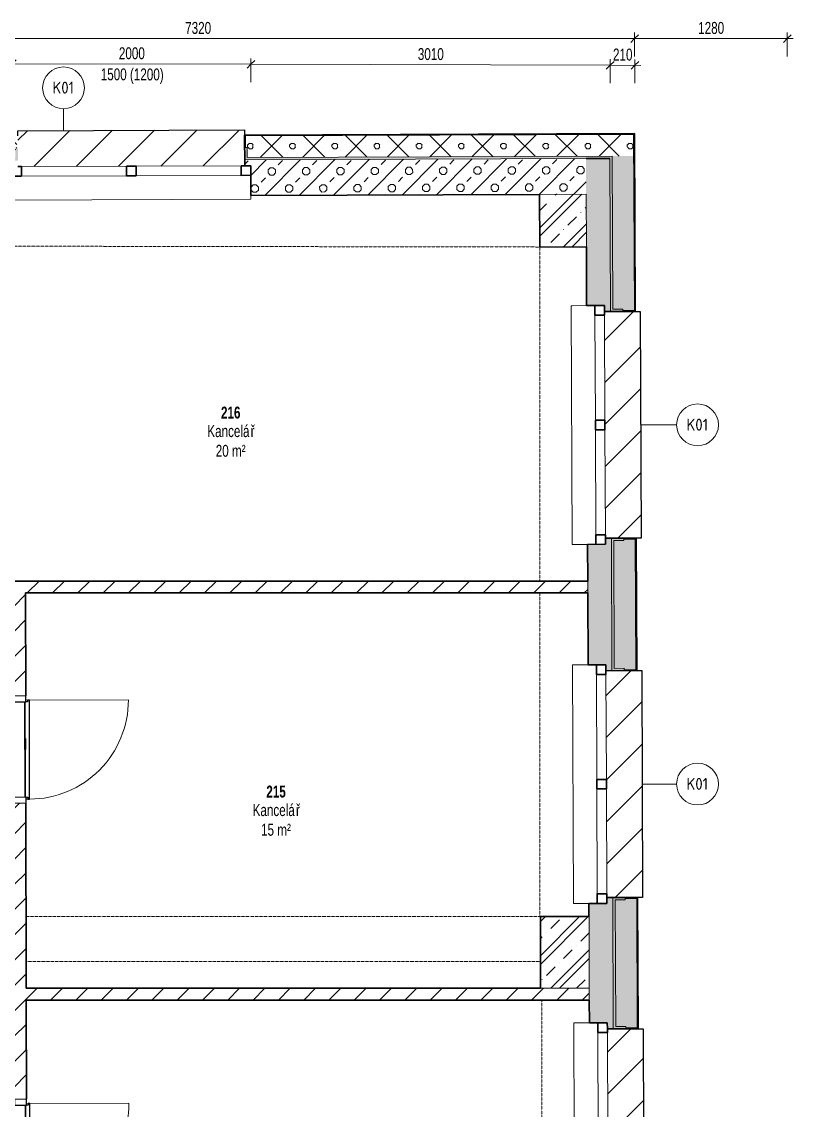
# Model space of a CAD drawing. Header units: millimetres. Extents: x 48671 to 278361, y -45352 to 20466.
# Drawn here: x 90184 to 96648, y -9139 to -19 of the extents above; entities that cross this region are included whole.
import ezdxf

# ---------------------------------------------------------------- set-up
doc = ezdxf.new("R2010")
doc.units = ezdxf.units.MM
doc.linetypes.add('Dash dot dot', pattern=[5, 2, -1, 0, -1, 0, -1])
doc.linetypes.add('Čerchovaná se dvěma tečkami', pattern=[2.59, 1, -0.53, 0, -0.53, 0, -0.53])
for name, color, linetype, lineweight in [('A-ANNO-DIMS', 211, 'Continuous', 9), ('A-ANNO-DIMS-50', 211, 'Continuous', 9), ('A-AREA-IDEN', 2, 'Continuous', 9), ('A-DETL', 90, 'Continuous', 13), ('A-DOOR', 31, 'Continuous', 13), ('A-DOOR-FRAM', 31, 'Continuous', 25), ('A-GENM', 13, 'Continuous', 13), ('A-GLAZ', 151, 'Continuous', 13), ('A-WALL', 113, 'Continuous', 13), ('A-WALL-PATT', 111, 'Continuous', 35), ('Q-SPCQ', 91, 'Continuous', 13), ('Q-SPCQ-IDEN', 132, 'Continuous', 9), ('S-COLS', 52, 'Continuous', 13)]:
    doc.layers.add(name, color=color, linetype=linetype, lineweight=lineweight)
doc.styles.add('Arial_1', font='arial.ttf', dxfattribs={"width": 0.7, "height": 100})
doc.styles.add('Arial_B', font='arialbd.ttf', dxfattribs={"width": 0.7, "height": 100})
doc.styles.add('ISOCPEUR_1', font='isocpeur.ttf', dxfattribs={"width": 0.9, "height": 100})
doc.dimstyles.new('Vnitřní_-_průhledné', dxfattribs={"dimscale": 304.8, "dimtxt": 102.02594, "dimasz": 0.213255, "dimexe": 0.164042, "dimexo": 0.0625, "dimgap": 0.032808, "dimtad": 1, "dimdec": 0, "dimrnd": 5, "dimzin": 0, "dimdsep": 46, "dimtxsty": 'Arial_1', "dimblk1": 'OBLIQUE', "dimblk2": 'OBLIQUE', "dimsah": 1, "dimcen": 0.09, "dimdle": 0.164042, "dimazin": 0, "dimtfac": 1, "dimtdec": 4, "dimtix": 1, "dimtmove": 0, "dimatfit": 3, "dimfxl": 0.492126, "dimfxlon": 1, "dimtvp": 1, "dimtolj": 1, "dimtzin": 0, "dimarcsym": 2})
pattern_1 = [(45, (0, 0), (-106.06602, 106.06602), [])]
pattern_2 = [(45, (0, 0), (-179.6051, 179.6051), []), (45, (71.84, 0), (-179.6051, 179.6051), []), (45, (215.53, 0), (-107.7631, 251.4472), [101.6, -50.8, 1.676, -49.124])]
pattern_3 = [(45, (0, 0), (0.0007, 353.5527), []), (315, (0, 0), (353.5527, -0.0007), []), (270, (153.68, 9.56), (176.771, -176.771), [19.139, -334.416]), (270, (199.87, 9.56), (176.771, -176.771), [19.139, -334.416]), (0, (166.57, 23.1), (176.771, 176.771), [19.139, -334.416]), (0, (166.57, -23.1), (176.771, 176.771), [19.139, -334.416]), (45, (153.68, 9.56), (0.0007, 353.5527), [19.139, -230.861]), (45, (186.35, -23.1), (0.0007, 353.5527), [19.139, -230.861]), (315, (186.35, 23.1), (353.5527, -0.0007), [19.139, -230.861]), (315, (153.68, -9.56), (353.5527, -0.0007), [19.139, -230.861])]

# ---------------------------------------------------------------- blocks, each defined once
blk = doc.blocks.new('DVERE_1k_oblozka - DD03_01_800x1970_koupelna-1549489-1NP_NÁVRH B')
at = {"layer": 'A-DOOR'}
for p, q in [((-415, 47.1), (-415, 907.1)), ((-400, 47.1), (-450, 47.1)), ((-450, 47.1), (-450, -52.9)), ((-400, -52.9), (-400, 47.1)), ((305, 77.1), (-305, 77.1)), ((450, 47.1), (400, 47.1)), ((400, 47.1), (400, -52.9)), ((415, 77.1), (415, 47.1)), ((450, -52.9), (450, 47.1)), ((-450, -52.9), (-400, -52.9)), ((400, -52.9), (450, -52.9))]:
    blk.add_line(p, q, dxfattribs=at)
at = {"layer": 'A-DOOR', "lineweight": 25}
for p, q in [((415, 77.1), (-415, 77.1)), ((-415, 77.1), (-415, 62.1)), ((-415, 62.1), (-400, 62.1)), ((-400, 62.1), (-400, 47.1)), ((-400, 37.1), (400, 37.1)), ((400, 47.1), (400, 62.1)), ((400, 62.1), (415, 62.1)), ((415, 62.1), (415, 77.1))]:
    blk.add_line(p, q, dxfattribs=at)
at = {"layer": 'A-DOOR', "linetype": 'Čerchovaná se dvěma tečkami'}
for p, q in [((-400, 47.1), (400, 47.1)), ((-400, -52.9), (400, -52.9))]:
    blk.add_line(p, q, dxfattribs=at)
at = {"layer": 'A-DOOR'}
blk.add_arc((-415, 77.1), 830, 360, 90, dxfattribs=at)
at = {"layer": 'A-DOOR-FRAM'}
for p, q in [((-400, 47.1), (-450, 47.1)), ((-400, -52.9), (-400, 47.1)), ((400, 47.1), (400, -52.9)), ((400, 47.1), (450, 47.1)), ((-450, -52.9), (-400, -52.9)), ((450, -52.9), (400, -52.9))]:
    blk.add_line(p, q, dxfattribs=at)
blk = doc.blocks.new('OKNO_2k_ - OKNO_2k_2000 x 1500-V12-1NP_NÁVRH B')
at = {"layer": 'A-GLAZ'}
h = blk.add_hatch(dxfattribs=at)
h.set_pattern_fill('FP_46', color=256, style=0, pattern_type=2)
h.set_pattern_definition([(269.774, (9781.537, 95006.134), (43.00383, -75.17021), [50, -100]), (329.774, (9781.34, 94956.135), (86.601227, -0.342695), [50, -100]), (209.774, (9781.34, 94956.135), (-43.597397, -74.827515), [50, -100])])
h.paths.add_polyline_path([(-950, -100), (-950, -100)])
at = {"layer": 'A-GLAZ', "lineweight": 35}
for p, q in [((-1000, 30), (-920, 30)), ((-920, 30), (-920, -50)), ((-40, 30), (40, 30)), ((-40, -50), (-40, 30)), ((40, 30), (40, -50)), ((920, 30), (1000, 30)), ((920, -50), (920, 30)), ((-920, -50), (-950, -50)), ((40, -50), (-40, -50)), ((950, -50), (920, -50))]:
    blk.add_line(p, q, dxfattribs=at)
at = {"layer": 'A-GLAZ'}
for p, q in [((-920, 30), (-40, 30)), ((40, 30), (920, 30)), ((-40, -50), (-920, -50)), ((920, -50), (40, -50))]:
    blk.add_line(p, q, dxfattribs=at)
blk = doc.blocks.new('OKNO_2k_ - OKNO_2k_2000 x 1500-1963758-1NP_NÁVRH B')
at = {"layer": 'A-GLAZ', "lineweight": 35}
for p, q in [((-1000, 30), (-920, 30)), ((-920, 30), (-920, -50)), ((-40, 30), (40, 30)), ((-40, -50), (-40, 30)), ((40, 30), (40, -50)), ((920, 30), (1000, 30)), ((920, -50), (920, 30)), ((-920, -50), (-950, -50)), ((40, -50), (-40, -50)), ((950, -50), (920, -50))]:
    blk.add_line(p, q, dxfattribs=at)
at = {"layer": 'A-GLAZ'}
for p, q in [((-920, 30), (-40, 30)), ((40, 30), (920, 30)), ((-40, -50), (-920, -50)), ((920, -50), (40, -50))]:
    blk.add_line(p, q, dxfattribs=at)
blk = doc.blocks.new('OKNO_2k_ - OKNO_2k_2000 x 1500-1963750-1NP_NÁVRH B')
at = {"layer": 'A-GLAZ', "lineweight": 35}
for p, q in [((-920, 50), (-950, 50)), ((-920, -30), (-920, 50)), ((40, 50), (-40, 50)), ((-40, 50), (-40, -30)), ((40, -30), (40, 50)), ((950, 50), (920, 50)), ((920, 50), (920, -30)), ((-1000, -30), (-920, -30)), ((-40, -30), (40, -30)), ((920, -30), (1000, -30))]:
    blk.add_line(p, q, dxfattribs=at)
at = {"layer": 'A-GLAZ'}
for p, q in [((-40, 50), (-920, 50)), ((920, 50), (40, 50)), ((-920, -30), (-40, -30)), ((40, -30), (920, -30))]:
    blk.add_line(p, q, dxfattribs=at)
blk = doc.blocks.new('OKNO_2k_ - OKNO_2k_2000 x 1500-1963748-1NP_NÁVRH B')
at = {"layer": 'A-GLAZ', "lineweight": 35}
for p, q in [((-920, 100), (-950, 100)), ((-920, 20), (-920, 100)), ((40, 100), (-40, 100)), ((-40, 100), (-40, 20)), ((40, 20), (40, 100)), ((950, 100), (920, 100)), ((920, 100), (920, 20)), ((-1000, 20), (-920, 20)), ((-40, 20), (40, 20)), ((920, 20), (1000, 20))]:
    blk.add_line(p, q, dxfattribs=at)
at = {"layer": 'A-GLAZ'}
for p, q in [((-40, 100), (-920, 100)), ((920, 100), (40, 100)), ((-920, 20), (-40, 20)), ((40, 20), (920, 20))]:
    blk.add_line(p, q, dxfattribs=at)
blk = doc.blocks.new('parapet s nosem_vnitní - parapet s nosem_vnitní-V66-1NP_NÁVRH B')
at = {"layer": 'A-GENM'}
for p, q in [((-1000, -190), (-1000, -70)), ((1000, -70), (1000, -190)), ((-1000, -190), (-1000, -200)), ((-1000, -200), (1000, -200)), ((1000, -200), (1000, -190))]:
    blk.add_line(p, q, dxfattribs=at)
blk = doc.blocks.new('parapet_ext - parapet_ext-V67-1NP_NÁVRH B')
at = {"layer": 'Q-SPCQ'}
h = blk.add_hatch(dxfattribs=at)
h.set_pattern_fill('FP_116', color=11, style=0, pattern_type=2)
h.set_pattern_definition([(134.774, (-3771.54, -95056.13), (-177.4726, -176.07804), [])])
h.paths.add_polyline_path([(950, 0), (950, 300), (-950, 300), (-950, 0), (949.8, 0)])
at = {"layer": 'Q-SPCQ', "color": 21, "lineweight": 25}
for p, q in [((-950, 258), (-950, 300)), ((-950, 300), (950, 300)), ((950, 300), (950, 258))]:
    blk.add_line(p, q, dxfattribs=at)
blk = doc.blocks.new('parapet s nosem_vnitní - parapet s nosem_vnitní-1280325-1NP_NÁVRH B')
at = {"layer": 'A-GENM'}
for p, q in [((1000, 200), (-1000, 200)), ((-1000, 200), (-1000, 190)), ((-1000, 70), (-1000, 190)), ((1000, 190), (1000, 200)), ((1000, 190), (1000, 70))]:
    blk.add_line(p, q, dxfattribs=at)
blk = doc.blocks.new('parapet_ext - parapet_ext-1802117-1NP_NÁVRH B')
at = {"layer": 'Q-SPCQ'}
h = blk.add_hatch(dxfattribs=at)
h.set_pattern_fill('FP_117', color=11, style=0, pattern_type=2)
h.set_pattern_definition([(314.774, (6781.54, 95056.13), (177.4726, 176.07804), [])])
h.paths.add_polyline_path([(-950, 0), (-950, -300), (950, -300), (950, 0), (-949.8, 0)])
at = {"layer": 'Q-SPCQ', "color": 21, "lineweight": 25}
for p, q in [((-950, -300), (-950, -258)), ((950, -258), (950, -300)), ((950, -300), (-950, -300))]:
    blk.add_line(p, q, dxfattribs=at)
blk = doc.blocks.new('parapet_ext - parapet_ext-V68-1NP_NÁVRH B')
at = {"layer": 'Q-SPCQ'}
h = blk.add_hatch(dxfattribs=at)
h.set_pattern_fill('FP_118', color=11, style=0, pattern_type=2)
h.set_pattern_definition([(314.774, (9781.54, 95056.13), (177.4726, 176.07804), [])])
h.paths.add_polyline_path([(-950, 0), (-950, -300), (950, -300), (950, 0), (-949.8, 0)])
at = {"layer": 'Q-SPCQ', "color": 21, "lineweight": 25}
for p, q in [((-950, -300), (-950, -258)), ((950, -258), (950, -300)), ((950, -300), (-950, -300))]:
    blk.add_line(p, q, dxfattribs=at)
blk = doc.blocks.new('parapet s nosem_vnitní - parapet s nosem_vnitní-568559-1NP_NÁVRH B')
at = {"layer": 'A-GENM'}
for p, q in [((-1000, -190), (-1000, -170)), ((1000, -170), (1000, -190)), ((-1000, -190), (-1000, -200)), ((-1000, -200), (1000, -200)), ((1000, -200), (1000, -190))]:
    blk.add_line(p, q, dxfattribs=at)
blk = doc.blocks.new('parapet_ext - parapet_ext-V70-1NP_NÁVRH B')
at = {"layer": 'Q-SPCQ'}
h = blk.add_hatch(dxfattribs=at)
h.set_pattern_fill('FP_120', color=11, style=0, pattern_type=2)
h.set_pattern_definition([(44.78, (-91096.5, 1578.92), (-176.0966, 177.45416), [])])
h.paths.add_polyline_path([(-950, 0), (950, 0.2), (950, 300), (-950, 300), (-950, 0.1)])
at = {"layer": 'Q-SPCQ', "color": 21, "lineweight": 25}
for p, q in [((-950, 258), (-950, 300)), ((-950, 300), (950, 300)), ((950, 300), (950, 258))]:
    blk.add_line(p, q, dxfattribs=at)
blk = doc.blocks.new('DIMBLOCK161-1NP_NÁVRH B')
at = {"layer": 'A-ANNO-DIMS-50', "lineweight": 18}
for p, q in [((88001, -160), (87968.5, -192.5)), ((88001, -160), (88033.5, -127.5)), ((95318.6, -160), (95286.1, -192.5)), ((95318.6, -160), (95351.1, -127.5))]:
    blk.add_line(p, q, dxfattribs=at)
at = {"layer": 'A-ANNO-DIMS-50'}
for p, q in [((88001, -160), (88001, -110)), ((88001, -160), (95318.6, -160)), ((88001, -160), (88001, -310)), ((95318.6, -160), (95318.6, -110)), ((95318.6, -160), (95318.6, -310))]:
    blk.add_line(p, q, dxfattribs=at)
at = {"layer": 'A-ANNO-DIMS-50', "color": 0, "insert": (91553.1, -20.2), "char_height": 100, "width": 256.164, "attachment_point": 1, "line_spacing_factor": 0.941778, "style": 'Arial_1'}
blk.add_mtext('7320', dxfattribs=at)
blk = doc.blocks.new('_Oblique')
at = {"color": 0, "linetype": 'ByBlock', "lineweight": -2}
blk.add_line((-0.5, -0.5), (0.5, 0.5), dxfattribs=at)
blk = doc.blocks.new('DIMBLOCK162-1NP_NÁVRH B')
at = {"layer": 'A-ANNO-DIMS-50', "lineweight": 18}
for p, q in [((95318.6, -160), (95286.1, -192.5)), ((95318.6, -160), (95351.1, -127.5)), ((96597.6, -160), (96565.1, -192.5)), ((96597.6, -160), (96630.1, -127.5))]:
    blk.add_line(p, q, dxfattribs=at)
at = {"layer": 'A-ANNO-DIMS-50'}
for p, q in [((95318.6, -160), (95318.6, -110)), ((95318.6, -160), (96647.6, -160)), ((95318.6, -160), (95318.6, -310)), ((96597.6, -160), (96597.6, -110)), ((96597.6, -160), (96597.6, -310))]:
    blk.add_line(p, q, dxfattribs=at)
at = {"layer": 'A-ANNO-DIMS-50', "color": 0, "insert": (95851.4, -20.2), "char_height": 100, "width": 256.164, "attachment_point": 1, "line_spacing_factor": 0.941778, "style": 'Arial_1'}
blk.add_mtext('1280', dxfattribs=at)
blk = doc.blocks.new('Popiska speciální vybavení - Popiska okna_Bublina-1426311-1NP_NÁVRH B')
at = {"layer": 'Q-SPCQ-IDEN'}
blk.add_circle((0, 0), 3.5, dxfattribs=at)
blk = doc.blocks.new('DIMBLOCK191-1NP_NÁVRH B')
at = {"layer": 'A-ANNO-DIMS-50'}
for p, q in [((90104.2, -369.8), (90104.3, -319.8)), ((92104.1, -375.1), (92104.3, -325.1)), ((90104.2, -369.8), (90103.8, -519.8)), ((90104.2, -369.8), (92104.1, -375.1)), ((92104.1, -375.1), (92103.7, -525.1))]:
    blk.add_line(p, q, dxfattribs=at)
at = {"layer": 'A-ANNO-DIMS-50', "lineweight": 18}
for p, q in [((90104.2, -369.8), (90136.8, -337.4)), ((92104.1, -375.1), (92136.7, -342.7)), ((90104.2, -369.8), (90071.6, -402.2)), ((92104.1, -375.1), (92071.5, -407.5))]:
    blk.add_line(p, q, dxfattribs=at)
at = {"layer": 'A-ANNO-DIMS-50', "color": 0, "char_height": 100, "attachment_point": 1, "rotation": 359.84786, "line_spacing_factor": 0.941778, "style": 'Arial_1'}
for s, insert, width in [('2000', (90997.8, -232.4), 256.164), ('1500 (1200)', (90845.9, -408.9), 619.69)]:
    blk.add_mtext(s, dxfattribs=dict(at, insert=insert, width=width))
blk = doc.blocks.new('DIMBLOCK192-1NP_NÁVRH B')
at = {"layer": 'A-ANNO-DIMS-50'}
for p, q in [((92104.1, -375.1), (92104.3, -325.1)), ((95113.5, -383.1), (95113.7, -333.1)), ((92104.1, -375.1), (92103.7, -525.1)), ((92104.1, -375.1), (95113.5, -383.1)), ((95113.5, -383.1), (95113.1, -533.1))]:
    blk.add_line(p, q, dxfattribs=at)
at = {"layer": 'A-ANNO-DIMS-50', "lineweight": 18}
for p, q in [((92104.1, -375.1), (92136.7, -342.7)), ((95113.5, -383.1), (95146.1, -350.7)), ((92104.1, -375.1), (92071.5, -407.5)), ((95113.5, -383.1), (95080.9, -415.5))]:
    blk.add_line(p, q, dxfattribs=at)
at = {"layer": 'A-ANNO-DIMS-50', "color": 0, "insert": (93502.5, -239), "char_height": 100, "width": 256.164, "attachment_point": 1, "rotation": 359.84786, "line_spacing_factor": 0.941778, "style": 'Arial_1'}
blk.add_mtext('3010', dxfattribs=at)
blk = doc.blocks.new('DIMBLOCK193-1NP_NÁVRH B')
at = {"layer": 'A-ANNO-DIMS-50'}
for p, q in [((95113.5, -383.1), (95113.7, -333.1)), ((95320.2, -383.7), (95320.3, -333.7)), ((95113.5, -383.1), (95113.1, -533.1)), ((95113.5, -383.1), (95371.5, -383.8)), ((95320.2, -383.7), (95319.8, -533.7))]:
    blk.add_line(p, q, dxfattribs=at)
at = {"layer": 'A-ANNO-DIMS-50', "lineweight": 18}
for p, q in [((95113.5, -383.1), (95146.1, -350.7)), ((95321.5, -383.7), (95354.1, -351.2)), ((95113.5, -383.1), (95080.9, -415.5)), ((95321.5, -383.7), (95288.9, -416.1))]:
    blk.add_line(p, q, dxfattribs=at)
at = {"layer": 'A-ANNO-DIMS-50', "color": 0, "insert": (95137.9, -243.3), "char_height": 100, "width": 192.123, "attachment_point": 1, "rotation": 359.84786, "line_spacing_factor": 0.941778, "style": 'Arial_1'}
blk.add_mtext('210', dxfattribs=at)

msp = doc.modelspace()

# ---------------------------------------------------------------- hatches: boundary and pattern name
at = {"layer": 'A-WALL-PATT', "lineweight": 13}
h = msp.add_hatch(dxfattribs=at)
h.set_pattern_fill('FP_8', color=11, style=0, pattern_type=2)
h.set_pattern_definition(pattern_3)
h.paths.add_polyline_path([(88008.5, -1171), (90131.6, -1162.8), (90131.3, -1078.8), (90143.3, -1078.8), (90142.9, -982.8), (88009, -991)])
h.paths.add_polyline_path([(92071.6, -1155.4), (95311.4, -1143), (95310.7, -963), (92058.9, -975.4), (92059.3, -1071.4), (92071.3, -1071.4)])
at = {"layer": 'A-WALL-PATT'}
h = msp.add_hatch(color=11, dxfattribs=at)
h.paths.add_polyline_path([(88188.5, -1190.3), (90151.7, -1182.8), (90151.3, -1078.8), (90131.3, -1078.8), (90131.3, -1162.8), (88188.5, -1170.3), (88188.5, -1190.2)])
h.paths.add_polyline_path([(92051.7, -1175.5), (95131.5, -1163.7), (95131.4, -1143.7), (92071.6, -1155.4), (92071.3, -1071.4), (92051.3, -1071.5), (92051.6, -1155.4)])
at = {"layer": 'A-WALL-PATT', "lineweight": 13}
h = msp.add_hatch(dxfattribs=at)
h.set_pattern_fill('FP_12', color=256, angle=45, style=0, pattern_type=2)
h.set_pattern_definition([(225.22, (91658.12, -1176.99), (144.235, -143.131), []), (180.22, (91429.43, -1245.17), (-143.131, -144.2346), [25.4, -261.968]), (225.22, (91404.03, -1245.27), (144.235, -143.131), [25.4, -177.8]), (270.22, (91386.14, -1263.3), (144.2346, -143.131), [25.4, -261.968]), (315.22, (91386.24, -1288.7), (143.131, 144.235), [25.4, -177.8]), (180.22, (91429.67, -1306.49), (-143.131, -144.2346), [25.4, -261.968]), (225.22, (91447.56, -1288.46), (144.235, -143.131), [25.4, -177.8]), (270.22, (91447.46, -1263.06), (144.2346, -143.131), [25.4, -261.968]), (315.22, (91429.43, -1245.17), (143.131, 144.235), [25.4, -177.8]), (225.22, (91363.18, -1329.97), (144.235, -143.131), [50.8, -152.4])])
h.paths.add_polyline_path([(88547.7, -1488.9), (90102.8, -1483), (90101.9, -1233), (90151.9, -1232.8), (90151.7, -1182.8), (88548.5, -1188.9), (88548.3, -1233)])
h.paths.add_polyline_path([(92102.8, -1475.3), (94912.6, -1464.5), (94911.5, -1164.5), (92051.7, -1175.5), (92051.9, -1225.5), (92101.9, -1225.5), (92102.8, -1466)])
h = msp.add_hatch(dxfattribs=at)
h.set_pattern_fill('FP_10', color=256, angle=45, style=0, pattern_type=2)
h.set_pattern_definition([(135.226, (95142.85, -9129.2), (-143.116, -144.2497), []), (90.226, (95074.65, -8900.51), (-144.2496, 143.1161), [25.4, -261.968]), (135.226, (95074.55, -8875.11), (-143.116, -144.2497), [25.4, -177.8]), (180.226, (95056.52, -8857.22), (-143.1161, -144.2496), [25.4, -261.968]), (225.226, (95031.12, -8857.32), (144.2497, -143.116), [25.4, -177.8]), (90.226, (95013.33, -8900.75), (-144.2496, 143.1161), [25.4, -261.968]), (135.226, (95031.36, -8918.64), (-143.116, -144.2497), [25.4, -177.8]), (180.226, (95056.76, -8918.54), (-143.1161, -144.2496), [25.4, -261.968]), (225.226, (95074.65, -8900.51), (144.2497, -143.116), [25.4, -177.8]), (135.226, (94989.84, -8834.26), (-143.116, -144.2497), [50.8, -152.4])])
h.paths.add_polyline_path([(95088, -17238.3), (95174.8, -17238.3), (95171.2, -16376.6), (94971.4, -16377.4), (94971.9, -16493.3), (94973.5, -16493.3), (94974, -17038.3), (94974.8, -17238.3)])
h.paths.add_polyline_path([(94967.5, -15377.4), (95167.5, -15376.6), (95163.5, -14356.6), (95113.5, -14356.8), (95113.5, -14406.8), (94963.7, -14407.4), (94967.5, -15376.6)])
h.paths.add_polyline_path([(95106, -12456.8), (95156, -12456.6), (95147.7, -10356.6), (95097.7, -10356.8), (95097.7, -10406.8), (94947.9, -10407.4), (94948.2, -10496.7), (94952.7, -10496.7), (94953.1, -11716.7), (94955.8, -12407.4), (95105.8, -12406.8), (95106, -12456.6)])
h.paths.add_polyline_path([(95090.2, -8456.8), (95140.2, -8456.6), (95135.9, -7356.6), (95085.9, -7356.8), (95085.9, -7406.8), (94936.1, -7407.4), (94936.5, -7516.7), (94938.9, -7516.7), (94939.4, -8247.3), (94940, -8407.4), (95090, -8406.8), (95090.2, -8456.6)])
h.paths.add_polyline_path([(95078.4, -5456.8), (95128.4, -5456.7), (95124, -4346.7), (95074, -4346.9), (95074, -4396.9), (94924.2, -4397.4), (94928.2, -5407.4), (95078.2, -5406.8), (95078.4, -5456.7)])
h.paths.add_polyline_path([(95066.5, -2446.9), (95116.5, -2446.7), (95111.5, -1163.7), (94911.5, -1164.5), (94916.3, -2397.5), (95066.3, -2396.9), (95066.5, -2446.7)])
at = {"layer": 'A-WALL-PATT'}
h = msp.add_hatch(color=11, dxfattribs=at)
h.paths.add_polyline_path([(95191.4, -17238.3), (95194.8, -17238.3), (95191.4, -16376.5), (95275.4, -16376.2), (95275.3, -16356.2), (95171.3, -16356.6), (95174.8, -17238.3)])
h.paths.add_polyline_path([(95167.6, -15396.6), (95271.6, -15396.2), (95271.5, -15376.2), (95187.5, -15376.2), (95183.5, -14376.5), (95267.5, -14376.2), (95267.5, -14356.2), (95163.5, -14356.6), (95167.5, -15377.4)])
h.paths.add_polyline_path([(95156, -12456.6), (95260, -12456.2), (95259.9, -12436.2), (95175.9, -12436.2), (95167.8, -10376.5), (95251.8, -10376.2), (95251.7, -10356.2), (95147.7, -10356.6), (95155.9, -12436.5)])
h.paths.add_polyline_path([(95140.2, -8456.6), (95244.2, -8456.2), (95244.1, -8436.2), (95160.1, -8436.2), (95155.9, -7376.6), (95239.9, -7376.2), (95239.9, -7356.2), (95135.9, -7356.6), (95140.1, -8436.6)])
h.paths.add_polyline_path([(95128.4, -5456.7), (95232.4, -5456.2), (95232.3, -5436.2), (95148.3, -5436.2), (95144.1, -4366.6), (95228.1, -4366.3), (95228, -4346.3), (95124, -4346.7), (95128.3, -5436.6)])
h.paths.add_polyline_path([(95116.5, -2446.7), (95220.5, -2446.3), (95220.4, -2426.3), (95136.4, -2426.3), (95131.4, -1163.7), (95111.5, -1163.7), (95116.4, -2426.6)])
at = {"layer": 'A-WALL-PATT', "lineweight": 13}
h = msp.add_hatch(dxfattribs=at)
h.set_pattern_fill('FP_8', color=11, style=0, pattern_type=2)
h.set_pattern_definition(pattern_3)
h.paths.add_polyline_path([(95374.8, -17238.3), (95371.4, -16363.8), (95275.4, -16364.2), (95275.4, -16376.2), (95191.4, -16376.5), (95194.8, -17238.3), (95278.8, -17238.3)])
h.paths.add_polyline_path([(95271.5, -15388.2), (95367.5, -15387.8), (95363.5, -14363.8), (95267.5, -14364.2), (95267.5, -14376.2), (95183.5, -14376.5), (95187.5, -15376.5), (95271.5, -15376.2)])
h.paths.add_polyline_path([(95259.9, -12448.2), (95355.9, -12447.8), (95347.7, -10363.8), (95251.7, -10364.2), (95251.8, -10376.2), (95167.8, -10376.5), (95175.9, -12436.5), (95259.9, -12436.2)])
h.paths.add_polyline_path([(95244.2, -8448.2), (95340.2, -8447.8), (95335.9, -7363.8), (95239.9, -7364.2), (95239.9, -7376.2), (95155.9, -7376.6), (95160.1, -8436.6), (95244.1, -8436.2)])
h.paths.add_polyline_path([(95232.3, -5448.2), (95328.3, -5447.9), (95324, -4353.9), (95228, -4354.3), (95228.1, -4366.3), (95144.1, -4366.6), (95148.3, -5436.6), (95232.3, -5436.2)])
h.paths.add_polyline_path([(95220.5, -2438.3), (95316.5, -2437.9), (95311.4, -1143), (95131.4, -1143.7), (95136.4, -2426.6), (95220.4, -2426.3)])
h = msp.add_hatch(dxfattribs=at)
h.set_pattern_fill('FP_21', color=256, style=0, pattern_type=2)
h.set_pattern_definition(pattern_1)
h.paths.add_polyline_path([(94925.8, -4804.7), (94925.4, -4704.7), (89891.6, -4704.7), (89891.6, -4804.7), (94331.9, -4804.7)])
h.paths.add_polyline_path([(88991.6, -4804.7), (88991.6, -4704.7), (88539.1, -4704.7), (88538.9, -4804.7)])
h = msp.add_hatch(dxfattribs=at)
h.set_pattern_fill('FP_21', color=256, style=0, pattern_type=2)
h.set_pattern_definition(pattern_1)
h.paths.add_polyline_path([(90131.4, -15201.8), (90231.4, -15201.4), (90228.9, -13466.7), (90128.9, -13466.8), (90131, -14904.6)])
h.paths.add_polyline_path([(90127.6, -12566.8), (90227.6, -12566.7), (90223.8, -9946.7), (90123.8, -9946.8), (90127.1, -12241.7)])
h.paths.add_polyline_path([(90122.5, -9046.8), (90222.5, -9046.7), (90218.9, -6567.2), (90118.9, -6567.4), (90122.5, -9046.7)])
h.paths.add_polyline_path([(90117.6, -5667.4), (90217.6, -5667.2), (90216.3, -4804.7), (90116.3, -4804.7)])
h = msp.add_hatch(dxfattribs=at)
h.set_pattern_fill('FP_21', color=256, style=0, pattern_type=2)
h.set_pattern_definition(pattern_1)
h.paths.add_polyline_path([(94939.3, -8216.7), (94938.9, -8116.7), (90221.1, -8116.7), (90221.3, -8216.7), (94331.9, -8216.7)])
at = {"layer": 'S-COLS'}
h = msp.add_hatch(dxfattribs=at)
h.set_pattern_fill('FP_26', color=256, style=0, pattern_type=2)
h.set_pattern_definition(pattern_2)
h.paths.add_polyline_path([(94524.3, -1906), (94914.3, -1904.5), (94912.6, -1464.5), (94522.6, -1466), (94523.1, -1590.1)])
h = msp.add_hatch(dxfattribs=at)
h.set_pattern_fill('FP_26', color=256, style=0, pattern_type=2)
h.set_pattern_definition(pattern_2)
h.paths.add_polyline_path([(94936.5, -8116.7), (94938.9, -8116.7), (94938.9, -7516.7), (94528.9, -7516.7), (94528.9, -8116.7)])

# ---------------------------------------------------------------- linework, layer by layer
at = {"layer": 'A-DETL', "linetype": 'Dash dot dot'}
for p, q in [((88956.6, -1897.4), (94524.3, -1906)), ((94524.3, -1906), (94524.3, -4704.7)), ((94524.3, -4804.7), (94524.3, -7516.7)), ((94524.3, -7516.7), (90220.3, -7516.7)), ((90220.8, -7893.7), (94528.9, -7893.7)), ((94542.7, -10496.7), (94542.7, -8216.7))]:
    msp.add_line(p, q, dxfattribs=at)
at = {"layer": 'A-WALL', "color": 1, "lineweight": 35}
for p, q in [((95318.6, -954.9), (92050.9, -967.5)), ((92050.9, -967.5), (92051.9, -1225.5)), ((95324.5, -2445.9), (95318.6, -954.9)), ((95066.5, -2446.9), (95324.5, -2445.9)), ((95332, -4345.8), (95074, -4346.9)), ((95336.4, -5455.8), (95332, -4345.8)), ((95078.4, -5456.8), (95336.4, -5455.8)), ((95343.9, -7355.8), (95085.9, -7356.8)), ((95348.2, -8455.8), (95343.9, -7355.8)), ((95090.2, -8456.8), (95348.2, -8455.8))]:
    msp.add_line(p, q, dxfattribs=at)
at = {"layer": 'A-WALL', "color": 10}
for p, q in [((95315.7, -957.9), (92053.9, -970.5)), ((92053.9, -970.5), (92054.3, -1071.5)), ((95310.7, -963), (92058.9, -975.4)), ((92058.9, -975.4), (92059.3, -1071.4)), ((95316.5, -2437.9), (95310.7, -963)), ((95321.5, -2442.9), (95315.7, -957.9)), ((92071.3, -1071.4), (92051.3, -1071.5)), ((92071.3, -1071.4), (92071.6, -1155.4)), ((92071.6, -1155.4), (95131.4, -1143.7)), ((95131.4, -1143.7), (95136.4, -2426.6)), ((95136.4, -2426.6), (95220.4, -2426.3)), ((95220.5, -2446.3), (95220.4, -2426.3)), ((95220.5, -2438.3), (95316.5, -2437.9)), ((95220.5, -2443.3), (95321.5, -2442.9)), ((95228.1, -4366.3), (95144.1, -4366.6)), ((95144.1, -4366.6), (95148.3, -5436.6)), ((95228.1, -4366.3), (95228, -4346.3)), ((95329, -4348.9), (95228, -4349.3)), ((95324, -4353.9), (95228, -4354.3)), ((95328.3, -5447.9), (95324, -4353.9)), ((95333.4, -5452.8), (95329, -4348.9)), ((95148.3, -5436.6), (95232.3, -5436.2)), ((95232.4, -5456.2), (95232.3, -5436.2)), ((95232.3, -5448.2), (95328.3, -5447.9)), ((95232.4, -5453.2), (95333.4, -5452.8)), ((95239.9, -7376.2), (95155.9, -7376.6)), ((95155.9, -7376.6), (95160.1, -8436.6)), ((95239.9, -7376.2), (95239.9, -7356.2)), ((95340.9, -7358.8), (95239.9, -7359.2)), ((95335.9, -7363.8), (95239.9, -7364.2)), ((95340.2, -8447.8), (95335.9, -7363.8)), ((95345.2, -8452.8), (95340.9, -7358.8)), ((95160.1, -8436.6), (95244.1, -8436.2)), ((95244.2, -8456.2), (95244.1, -8436.2)), ((95244.2, -8448.2), (95340.2, -8447.8)), ((95244.2, -8453.2), (95345.2, -8452.8))]:
    msp.add_line(p, q, dxfattribs=at)
at = {"layer": 'A-WALL'}
for p, q in [((94911.5, -1164.5), (92051.7, -1175.5)), ((95116.5, -2446.7), (95111.5, -1163.7)), ((94522.6, -1466), (94912.6, -1464.5)), ((94912.6, -1464.5), (94914.4, -1904.5)), ((95128.4, -5456.7), (95124, -4346.7)), ((94925.8, -4804.7), (94925.4, -4704.7)), ((95140.2, -8456.6), (95135.9, -7356.6)), ((94936.5, -7516.7), (94938.9, -7516.7)), ((94938.9, -7516.7), (94938.9, -8116.7)), ((94938.9, -8116.7), (94528.9, -8116.7)), ((94939.3, -8216.7), (94938.9, -8116.7))]:
    msp.add_line(p, q, dxfattribs=at)
at = {"layer": 'A-WALL', "lineweight": 35}
for p, q in [((95111.5, -1163.7), (94911.5, -1164.5)), ((92051.9, -1225.5), (92101.9, -1225.3)), ((92101.9, -1225.3), (92102.8, -1475.3)), ((92102.8, -1475.3), (94522.6, -1466)), ((94914.4, -1904.5), (94916.3, -2397.5)), ((94916.3, -2397.5), (95066.3, -2396.9)), ((95066.3, -2396.9), (95066.5, -2446.9)), ((95074, -4346.9), (95074.2, -4396.9)), ((95074.2, -4396.9), (94924.2, -4397.4)), ((94924.2, -4397.4), (94925.4, -4704.7)), ((94925.4, -4704.7), (89891.6, -4704.7)), ((90216.3, -4804.7), (94925.8, -4804.7)), ((90217.6, -5667.2), (90216.3, -4804.7)), ((94925.8, -4804.7), (94928.2, -5407.4)), ((94928.2, -5407.4), (95078.2, -5406.8)), ((95078.2, -5406.8), (95078.4, -5456.8)), ((90221.1, -8116.7), (90218.9, -6567.2)), ((95085.9, -7356.8), (95086.1, -7406.8)), ((95086.1, -7406.8), (94936.1, -7407.4)), ((94936.1, -7407.4), (94936.5, -7516.7)), ((94528.9, -8116.7), (90221.1, -8116.7)), ((90221.3, -8216.7), (94939.3, -8216.7)), ((90222.5, -9046.7), (90221.3, -8216.7)), ((94939.3, -8216.7), (94940, -8407.4)), ((94940, -8407.4), (95090, -8406.8)), ((95090, -8406.8), (95090.2, -8456.8))]:
    msp.add_line(p, q, dxfattribs=at)
at = {"layer": 'Q-SPCQ-IDEN'}
for p, q in [((90533.8, -933.8), (90533.8, -747.3)), ((95374, -3396.3), (95670.9, -3396.3)), ((95385.9, -6406.3), (95670.9, -6406.3))]:
    msp.add_line(p, q, dxfattribs=at)
at = {"layer": 'S-COLS'}
for p, q in [((94912.6, -1464.5), (94522.6, -1466)), ((94914.3, -1904.5), (94912.6, -1464.5)), ((94938.9, -7516.7), (94936.5, -7516.7)), ((94938.9, -8116.7), (94938.9, -7516.7)), ((94528.9, -8116.7), (94938.9, -8116.7))]:
    msp.add_line(p, q, dxfattribs=at)
at = {"layer": 'S-COLS', "lineweight": 35}
for p, q in [((94522.6, -1466), (94524.3, -1906)), ((94524.3, -1906), (94914.3, -1904.5)), ((94936.5, -7516.7), (94528.9, -7516.7)), ((94528.9, -7516.7), (94528.9, -8116.7))]:
    msp.add_line(p, q, dxfattribs=at)

# ---------------------------------------------------------------- block references
at = {"layer": 'A-DOOR', "rotation": 270.0830396034199}
for p in [(90171.1, -6117.3), (90176, -9496.8)]:
    msp.add_blockref('DVERE_1k_oblozka - DD03_01_800x1970_koupelna-1549489-1NP_NÁVRH B', p, dxfattribs=at)
at = {"layer": 'A-GENM'}
for name, p, rotation in [('parapet s nosem_vnitní - parapet s nosem_vnitní-568559-1NP_NÁVRH B', (91102.2, -1309.1), 0.21999999999853), ('parapet s nosem_vnitní - parapet s nosem_vnitní-V66-1NP_NÁVRH B', (94990.3, -3397.2), 270.2258193046581), ('parapet s nosem_vnitní - parapet s nosem_vnitní-1280325-1NP_NÁVRH B', (95002.1, -6407.2), 90.22581930465813), ('parapet s nosem_vnitní - parapet s nosem_vnitní-1280325-1NP_NÁVRH B', (95013.9, -9407.1), 90.22581930465813)]:
    msp.add_blockref(name, p, dxfattribs=dict(at, rotation=rotation))
at = {"layer": 'A-GLAZ'}
for name, p, rotation in [('OKNO_2k_ - OKNO_2k_2000 x 1500-1963748-1NP_NÁVRH B', (91102.3, -1329.1), 0.21999999999853), ('OKNO_2k_ - OKNO_2k_2000 x 1500-1963750-1NP_NÁVRH B', (95020.3, -3397.1), 270.2258193046581), ('OKNO_2k_ - OKNO_2k_2000 x 1500-1963758-1NP_NÁVRH B', (95032.1, -6407), 90.22581930465813), ('OKNO_2k_ - OKNO_2k_2000 x 1500-V12-1NP_NÁVRH B', (95043.9, -9407), 90.22581930465813)]:
    msp.add_blockref(name, p, dxfattribs=dict(at, rotation=rotation))
at = {"layer": 'Q-SPCQ', "color": 21, "lineweight": 25}
for name, p, rotation in [('parapet_ext - parapet_ext-V70-1NP_NÁVRH B', (91101.9, -1229.1), 0.21999999999853), ('parapet_ext - parapet_ext-V67-1NP_NÁVRH B', (95070.3, -3396.9), 270.2258193046581), ('parapet_ext - parapet_ext-1802117-1NP_NÁVRH B', (95082.1, -6406.8), 90.22581930465813), ('parapet_ext - parapet_ext-V68-1NP_NÁVRH B', (95093.9, -9406.8), 90.22581930465813)]:
    msp.add_blockref(name, p, dxfattribs=dict(at, rotation=rotation))
at = {"layer": 'Q-SPCQ-IDEN', "xscale": 49.99999999999998, "yscale": 49.99999999999998, "zscale": 49.99999999999998}
for p in [(90533.8, -572.3), (95845.9, -3396.3), (95845.9, -6406.3)]:
    msp.add_blockref('Popiska speciální vybavení - Popiska okna_Bublina-1426311-1NP_NÁVRH B', p, dxfattribs=at)

# ---------------------------------------------------------------- texts
at = {"layer": 'A-AREA-IDEN', "lineweight": 18, "char_height": 100, "attachment_point": 1}
for s, insert, width, style in [('216', (91853.2, -3243.3), 202.025, 'Arial_B'), ('Kancelá', (91738.6, -3398.6), 440.527, 'Arial_1'), ('\\fArial|b0|i0|c238|p34|;\\W.7;ř', (92102, -3398.6), 39.283, 'Arial_1'), ('20 m²', (91809.3, -3563.6), 308.65, 'Arial_1'), ('215', (92232.9, -6418.9), 202.025, 'Arial_B'), ('Kancelá', (92118.3, -6574.2), 440.527, 'Arial_1'), ('\\fArial|b0|i0|c238|p34|;\\W.7;ř', (92481.8, -6574.2), 39.283, 'Arial_1'), ('15 m²', (92189, -6739.2), 308.65, 'Arial_1')]:
    msp.add_mtext(s, dxfattribs=dict(at, insert=insert, width=width, style=style))
at = {"layer": 'Q-SPCQ-IDEN', "char_height": 100, "width": 223.671, "attachment_point": 1, "style": 'ISOCPEUR_1'}
for insert in [(90440.7, -520.7), (95752.8, -3344.7), (95752.8, -6354.7)]:
    msp.add_mtext('K01', dxfattribs=dict(at, insert=insert))

# ---------------------------------------------------------------- dimensions: what is measured, and where the dimension line sits
at = {"layer": 'A-ANNO-DIMS'}
for base, p1, p2, override, picture, middle in [((95318.6, -160), (88001, -310), (95318.6, -310), {"dimpost": '<>', "dimfxl": 7317.629306}, 'DIMBLOCK161-1NP_NÁVRH B', (91659.8, -98.9)), ((96597.6, -160), (95318.6, -310), (96597.6, -310), {"dimpost": '<>', "dimfxl": 1278.987494}, 'DIMBLOCK162-1NP_NÁVRH B', (95958.1, -99))]:
    dim = msp.add_linear_dim(base=base, p1=p1, p2=p2, dimstyle='Vnitřní_-_průhledné', override=override, dxfattribs=at)
    dim.commit()
    dim.dimension.update_dxf_attribs({"geometry": picture, "text_midpoint": middle})
dim = msp.add_linear_dim(base=(92104.1, -375.1), p1=(90103.8, -519.8), p2=(92103.7, -525.1), angle=359.84786, text='<>\\X1500 (1200)', dimstyle='Vnitřní_-_průhledné', override={"dimpost": '<>', "dimfxl": 1999.957815}, dxfattribs=at)
dim.commit()
dim.dimension.update_dxf_attribs({"geometry": 'DIMBLOCK191-1NP_NÁVRH B', "text_midpoint": (91104.2, -372.5)})
for base, p1, p2, override, picture, middle in [((95113.5, -383.1), (92103.7, -525.1), (95113.1, -533.1), {"dimpost": '<>', "dimfxl": 3009.411279}, 'DIMBLOCK192-1NP_NÁVRH B', (93609, -318)), ((95320.2, -383.7), (95113.1, -533.1), (95319.8, -533.7), {"dimpost": '<>', "dimfxl": 206.643329}, 'DIMBLOCK193-1NP_NÁVRH B', (95217, -322.3))]:
    dim = msp.add_linear_dim(base=base, p1=p1, p2=p2, angle=359.84786, dimstyle='Vnitřní_-_průhledné', override=override, dxfattribs=at)
    dim.commit()
    dim.dimension.update_dxf_attribs({"geometry": picture, "text_midpoint": middle})

doc.saveas('drawing.dxf')
